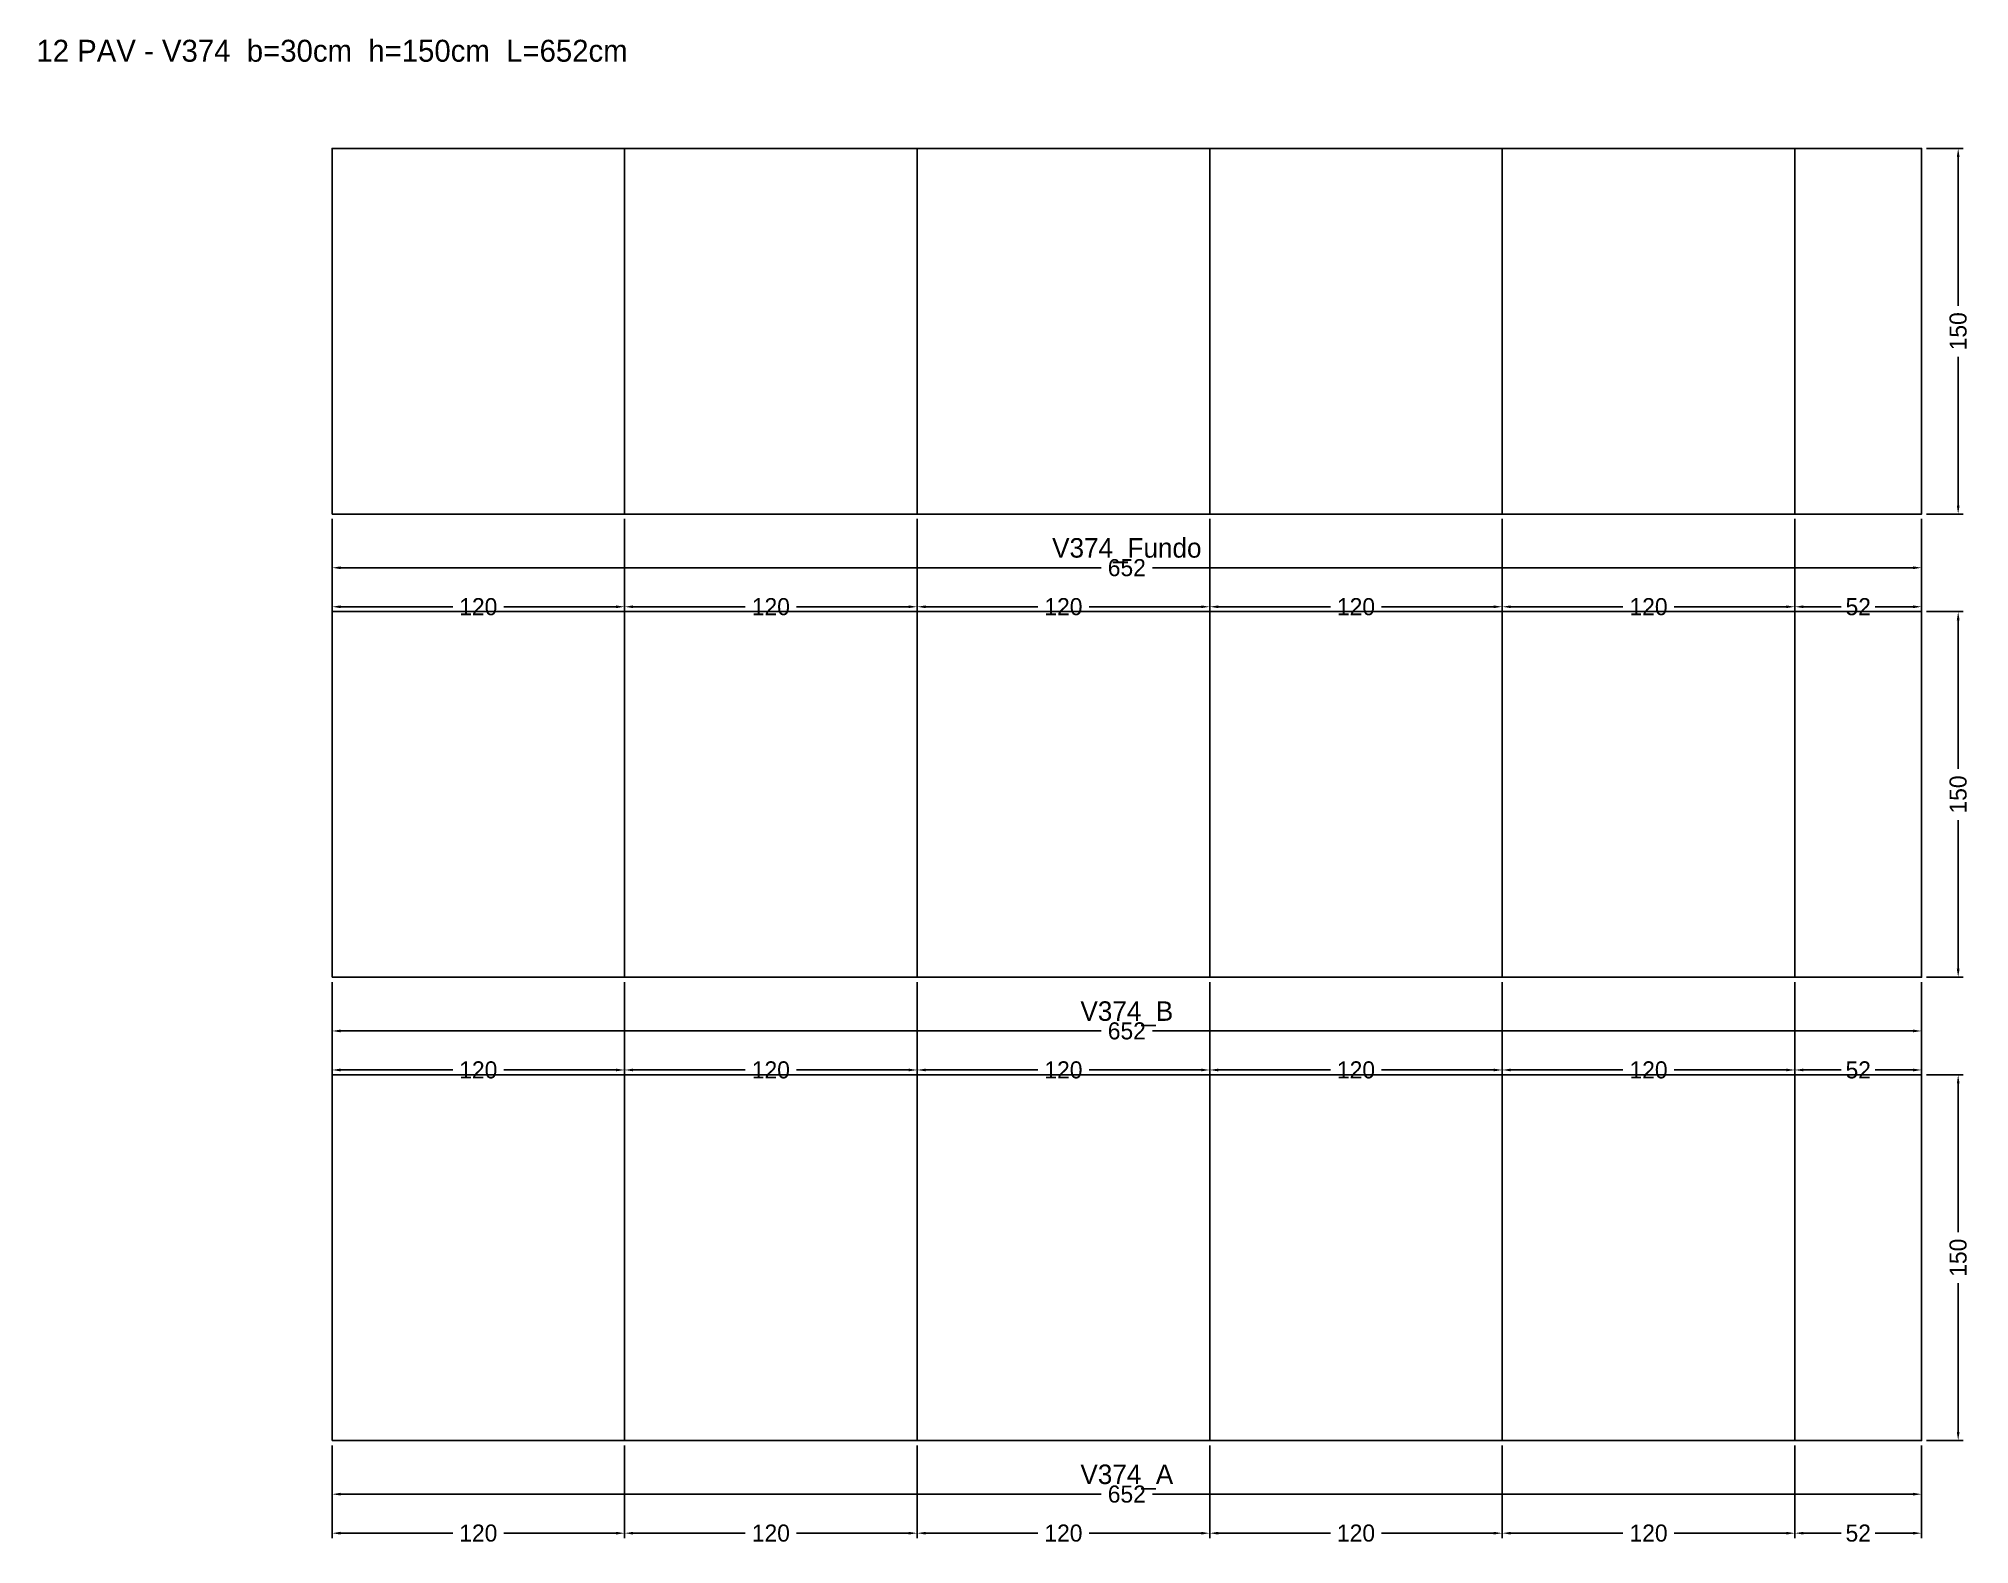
# Model space of a CAD drawing. Header units: metres. Extents: x -120 to 672, y -43 to 575.
import ezdxf

# ---------------------------------------------------------------- set-up
doc = ezdxf.new("R2010")
doc.units = ezdxf.units.M
for name, color, linetype in [('COTA', 3, 'Continuous'), ('NOMENCLATURA', 2, 'Continuous'), ('Paineis', 7, 'Continuous'), ('Texto Secao', 2, 'Continuous')]:
    doc.layers.add(name, color=color, linetype=linetype)
doc.dimstyles.new('COTA_VIG', dxfattribs={"dimtxt": 7, "dimasz": 3.5, "dimexe": 2, "dimexo": 2, "dimgap": 1.5, "dimtad": 1, "dimdec": 1, "dimcen": 2.5, "dimclrd": 3, "dimclre": 3, "dimclrt": 3, "dimazin": 3, "dimtfac": 1, "dimtmove": 0, "dimatfit": 3})

# ---------------------------------------------------------------- blocks, each defined once
blk = doc.blocks.new('_CLOSEDFILLED')
at = {"color": 0, "linetype": 'BYBLOCK'}
blk.add_solid([(-1, 0.16), (0, 0), (-1, -0.16)], dxfattribs=at)
blk = doc.blocks.new('*D1')
at = {"color": 3}
for p, q in [((0, -2), (0, -24)), ((652, -2), (652, -24)), ((3.5, -22), (315.5, -22)), ((336.5, -22), (648.5, -22))]:
    blk.add_line(p, q, dxfattribs=at)
at = {"layer": 'Defpoints'}
for p in [(0, 0), (652, 0), (0, -22)]:
    blk.add_point(p, dxfattribs=at)
at = {"layer": 'COTA', "color": 3, "xscale": 3.5, "yscale": 3.5, "rotation": 180}
blk.add_blockref('_CLOSEDFILLED', (0, -22), dxfattribs=at)
at = {"layer": 'COTA', "color": 3, "xscale": 3.5, "yscale": 3.5}
blk.add_blockref('_CLOSEDFILLED', (652, -22), dxfattribs=at)
at = {"layer": 'COTA', "color": 3, "insert": (326, -22), "char_height": 7, "attachment_point": 5}
blk.add_mtext('652', dxfattribs=at)
blk = doc.blocks.new('*D2')
at = {"color": 3}
for p, q in [((0, -2), (0, -40)), ((120, -2), (120, -40)), ((3.5, -38), (49.5, -38)), ((70.5, -38), (116.5, -38))]:
    blk.add_line(p, q, dxfattribs=at)
at = {"layer": 'Defpoints'}
for p in [(0, 0), (120, 0), (0, -38)]:
    blk.add_point(p, dxfattribs=at)
at = {"layer": 'COTA', "color": 3, "xscale": 3.5, "yscale": 3.5, "rotation": 180}
blk.add_blockref('_CLOSEDFILLED', (0, -38), dxfattribs=at)
at = {"layer": 'COTA', "color": 3, "xscale": 3.5, "yscale": 3.5}
blk.add_blockref('_CLOSEDFILLED', (120, -38), dxfattribs=at)
at = {"layer": 'COTA', "color": 3, "insert": (60, -38), "char_height": 7, "attachment_point": 5}
blk.add_mtext('120', dxfattribs=at)
blk = doc.blocks.new('*D3')
at = {"color": 3}
for p, q in [((120, -2), (120, -40)), ((240, -2), (240, -40)), ((123.5, -38), (169.5, -38)), ((190.5, -38), (236.5, -38))]:
    blk.add_line(p, q, dxfattribs=at)
at = {"layer": 'Defpoints'}
for p in [(120, 0), (240, 0), (120, -38)]:
    blk.add_point(p, dxfattribs=at)
at = {"layer": 'COTA', "color": 3, "xscale": 3.5, "yscale": 3.5, "rotation": 180}
blk.add_blockref('_CLOSEDFILLED', (120, -38), dxfattribs=at)
at = {"layer": 'COTA', "color": 3, "xscale": 3.5, "yscale": 3.5}
blk.add_blockref('_CLOSEDFILLED', (240, -38), dxfattribs=at)
at = {"layer": 'COTA', "color": 3, "insert": (180, -38), "char_height": 7, "attachment_point": 5}
blk.add_mtext('120', dxfattribs=at)
blk = doc.blocks.new('*D4')
at = {"color": 3}
for p, q in [((240, -2), (240, -40)), ((360, -2), (360, -40)), ((243.5, -38), (289.5, -38)), ((310.5, -38), (356.5, -38))]:
    blk.add_line(p, q, dxfattribs=at)
at = {"layer": 'Defpoints'}
for p in [(240, 0), (360, 0), (240, -38)]:
    blk.add_point(p, dxfattribs=at)
at = {"layer": 'COTA', "color": 3, "xscale": 3.5, "yscale": 3.5, "rotation": 180}
blk.add_blockref('_CLOSEDFILLED', (240, -38), dxfattribs=at)
at = {"layer": 'COTA', "color": 3, "xscale": 3.5, "yscale": 3.5}
blk.add_blockref('_CLOSEDFILLED', (360, -38), dxfattribs=at)
at = {"layer": 'COTA', "color": 3, "insert": (300, -38), "char_height": 7, "attachment_point": 5}
blk.add_mtext('120', dxfattribs=at)
blk = doc.blocks.new('*D5')
at = {"color": 3}
for p, q in [((360, -2), (360, -40)), ((480, -2), (480, -40)), ((363.5, -38), (409.5, -38)), ((430.5, -38), (476.5, -38))]:
    blk.add_line(p, q, dxfattribs=at)
at = {"layer": 'Defpoints'}
for p in [(360, 0), (480, 0), (360, -38)]:
    blk.add_point(p, dxfattribs=at)
at = {"layer": 'COTA', "color": 3, "xscale": 3.5, "yscale": 3.5, "rotation": 180}
blk.add_blockref('_CLOSEDFILLED', (360, -38), dxfattribs=at)
at = {"layer": 'COTA', "color": 3, "xscale": 3.5, "yscale": 3.5}
blk.add_blockref('_CLOSEDFILLED', (480, -38), dxfattribs=at)
at = {"layer": 'COTA', "color": 3, "insert": (420, -38), "char_height": 7, "attachment_point": 5}
blk.add_mtext('120', dxfattribs=at)
blk = doc.blocks.new('*D6')
at = {"color": 3}
for p, q in [((480, -2), (480, -40)), ((600, -2), (600, -40)), ((483.5, -38), (529.5, -38)), ((550.5, -38), (596.5, -38))]:
    blk.add_line(p, q, dxfattribs=at)
at = {"layer": 'Defpoints'}
for p in [(480, 0), (600, 0), (480, -38)]:
    blk.add_point(p, dxfattribs=at)
at = {"layer": 'COTA', "color": 3, "xscale": 3.5, "yscale": 3.5, "rotation": 180}
blk.add_blockref('_CLOSEDFILLED', (480, -38), dxfattribs=at)
at = {"layer": 'COTA', "color": 3, "xscale": 3.5, "yscale": 3.5}
blk.add_blockref('_CLOSEDFILLED', (600, -38), dxfattribs=at)
at = {"layer": 'COTA', "color": 3, "insert": (540, -38), "char_height": 7, "attachment_point": 5}
blk.add_mtext('120', dxfattribs=at)
blk = doc.blocks.new('*D7')
at = {"color": 3}
for p, q in [((600, -2), (600, -40)), ((652, -2), (652, -40)), ((603.5, -38), (619, -38)), ((633, -38), (648.5, -38))]:
    blk.add_line(p, q, dxfattribs=at)
at = {"layer": 'Defpoints'}
for p in [(600, 0), (652, 0), (600, -38)]:
    blk.add_point(p, dxfattribs=at)
at = {"layer": 'COTA', "color": 3, "xscale": 3.5, "yscale": 3.5, "rotation": 180}
blk.add_blockref('_CLOSEDFILLED', (600, -38), dxfattribs=at)
at = {"layer": 'COTA', "color": 3, "xscale": 3.5, "yscale": 3.5}
blk.add_blockref('_CLOSEDFILLED', (652, -38), dxfattribs=at)
at = {"layer": 'COTA', "color": 3, "insert": (626, -38), "char_height": 7, "attachment_point": 5}
blk.add_mtext('52', dxfattribs=at)
blk = doc.blocks.new('*D8')
at = {"color": 3}
for p, q in [((654, 150), (669, 150)), ((667, 85.5), (667, 146.5)), ((667, 3.5), (667, 64.5)), ((654, 0), (669, 0))]:
    blk.add_line(p, q, dxfattribs=at)
at = {"layer": 'Defpoints'}
for p in [(652, 150), (652, 0), (667, 0)]:
    blk.add_point(p, dxfattribs=at)
at = {"layer": 'COTA', "color": 3, "xscale": 3.5, "yscale": 3.5}
for p, rotation in [((667, 150), 90), ((667, 0), 270)]:
    blk.add_blockref('_CLOSEDFILLED', p, dxfattribs=dict(at, rotation=rotation))
at = {"layer": 'COTA', "color": 3, "insert": (667, 75), "char_height": 7, "attachment_point": 5, "rotation": 90}
blk.add_mtext('150', dxfattribs=at)
blk = doc.blocks.new('*D9')
at = {"color": 3}
for p, q in [((0, 188), (0, 166)), ((652, 188), (652, 166)), ((3.5, 168), (315.5, 168)), ((336.5, 168), (648.5, 168))]:
    blk.add_line(p, q, dxfattribs=at)
at = {"layer": 'Defpoints'}
for p in [(0, 190), (652, 190), (0, 168)]:
    blk.add_point(p, dxfattribs=at)
at = {"layer": 'COTA', "color": 3, "xscale": 3.5, "yscale": 3.5, "rotation": 180}
blk.add_blockref('_CLOSEDFILLED', (0, 168), dxfattribs=at)
at = {"layer": 'COTA', "color": 3, "xscale": 3.5, "yscale": 3.5}
blk.add_blockref('_CLOSEDFILLED', (652, 168), dxfattribs=at)
at = {"layer": 'COTA', "color": 3, "insert": (326, 168), "char_height": 7, "attachment_point": 5}
blk.add_mtext('652', dxfattribs=at)
blk = doc.blocks.new('*D10')
at = {"color": 3}
for p, q in [((0, 188), (0, 150)), ((120, 188), (120, 150)), ((3.5, 152), (49.5, 152)), ((70.5, 152), (116.5, 152))]:
    blk.add_line(p, q, dxfattribs=at)
at = {"layer": 'Defpoints'}
for p in [(0, 190), (120, 190), (0, 152)]:
    blk.add_point(p, dxfattribs=at)
at = {"layer": 'COTA', "color": 3, "xscale": 3.5, "yscale": 3.5, "rotation": 180}
blk.add_blockref('_CLOSEDFILLED', (0, 152), dxfattribs=at)
at = {"layer": 'COTA', "color": 3, "xscale": 3.5, "yscale": 3.5}
blk.add_blockref('_CLOSEDFILLED', (120, 152), dxfattribs=at)
at = {"layer": 'COTA', "color": 3, "insert": (60, 152), "char_height": 7, "attachment_point": 5}
blk.add_mtext('120', dxfattribs=at)
blk = doc.blocks.new('*D11')
at = {"color": 3}
for p, q in [((120, 188), (120, 150)), ((240, 188), (240, 150)), ((123.5, 152), (169.5, 152)), ((190.5, 152), (236.5, 152))]:
    blk.add_line(p, q, dxfattribs=at)
at = {"layer": 'Defpoints'}
for p in [(120, 190), (240, 190), (120, 152)]:
    blk.add_point(p, dxfattribs=at)
at = {"layer": 'COTA', "color": 3, "xscale": 3.5, "yscale": 3.5, "rotation": 180}
blk.add_blockref('_CLOSEDFILLED', (120, 152), dxfattribs=at)
at = {"layer": 'COTA', "color": 3, "xscale": 3.5, "yscale": 3.5}
blk.add_blockref('_CLOSEDFILLED', (240, 152), dxfattribs=at)
at = {"layer": 'COTA', "color": 3, "insert": (180, 152), "char_height": 7, "attachment_point": 5}
blk.add_mtext('120', dxfattribs=at)
blk = doc.blocks.new('*D12')
at = {"color": 3}
for p, q in [((240, 188), (240, 150)), ((360, 188), (360, 150)), ((243.5, 152), (289.5, 152)), ((310.5, 152), (356.5, 152))]:
    blk.add_line(p, q, dxfattribs=at)
at = {"layer": 'Defpoints'}
for p in [(240, 190), (360, 190), (240, 152)]:
    blk.add_point(p, dxfattribs=at)
at = {"layer": 'COTA', "color": 3, "xscale": 3.5, "yscale": 3.5, "rotation": 180}
blk.add_blockref('_CLOSEDFILLED', (240, 152), dxfattribs=at)
at = {"layer": 'COTA', "color": 3, "xscale": 3.5, "yscale": 3.5}
blk.add_blockref('_CLOSEDFILLED', (360, 152), dxfattribs=at)
at = {"layer": 'COTA', "color": 3, "insert": (300, 152), "char_height": 7, "attachment_point": 5}
blk.add_mtext('120', dxfattribs=at)
blk = doc.blocks.new('*D13')
at = {"color": 3}
for p, q in [((360, 188), (360, 150)), ((480, 188), (480, 150)), ((363.5, 152), (409.5, 152)), ((430.5, 152), (476.5, 152))]:
    blk.add_line(p, q, dxfattribs=at)
at = {"layer": 'Defpoints'}
for p in [(360, 190), (480, 190), (360, 152)]:
    blk.add_point(p, dxfattribs=at)
at = {"layer": 'COTA', "color": 3, "xscale": 3.5, "yscale": 3.5, "rotation": 180}
blk.add_blockref('_CLOSEDFILLED', (360, 152), dxfattribs=at)
at = {"layer": 'COTA', "color": 3, "xscale": 3.5, "yscale": 3.5}
blk.add_blockref('_CLOSEDFILLED', (480, 152), dxfattribs=at)
at = {"layer": 'COTA', "color": 3, "insert": (420, 152), "char_height": 7, "attachment_point": 5}
blk.add_mtext('120', dxfattribs=at)
blk = doc.blocks.new('*D14')
at = {"color": 3}
for p, q in [((480, 188), (480, 150)), ((600, 188), (600, 150)), ((483.5, 152), (529.5, 152)), ((550.5, 152), (596.5, 152))]:
    blk.add_line(p, q, dxfattribs=at)
at = {"layer": 'Defpoints'}
for p in [(480, 190), (600, 190), (480, 152)]:
    blk.add_point(p, dxfattribs=at)
at = {"layer": 'COTA', "color": 3, "xscale": 3.5, "yscale": 3.5, "rotation": 180}
blk.add_blockref('_CLOSEDFILLED', (480, 152), dxfattribs=at)
at = {"layer": 'COTA', "color": 3, "xscale": 3.5, "yscale": 3.5}
blk.add_blockref('_CLOSEDFILLED', (600, 152), dxfattribs=at)
at = {"layer": 'COTA', "color": 3, "insert": (540, 152), "char_height": 7, "attachment_point": 5}
blk.add_mtext('120', dxfattribs=at)
blk = doc.blocks.new('*D15')
at = {"color": 3}
for p, q in [((600, 188), (600, 150)), ((652, 188), (652, 150)), ((603.5, 152), (619, 152)), ((633, 152), (648.5, 152))]:
    blk.add_line(p, q, dxfattribs=at)
at = {"layer": 'Defpoints'}
for p in [(600, 190), (652, 190), (600, 152)]:
    blk.add_point(p, dxfattribs=at)
at = {"layer": 'COTA', "color": 3, "xscale": 3.5, "yscale": 3.5, "rotation": 180}
blk.add_blockref('_CLOSEDFILLED', (600, 152), dxfattribs=at)
at = {"layer": 'COTA', "color": 3, "xscale": 3.5, "yscale": 3.5}
blk.add_blockref('_CLOSEDFILLED', (652, 152), dxfattribs=at)
at = {"layer": 'COTA', "color": 3, "insert": (626, 152), "char_height": 7, "attachment_point": 5}
blk.add_mtext('52', dxfattribs=at)
blk = doc.blocks.new('*D16')
at = {"color": 3}
for p, q in [((654, 340), (669, 340)), ((667, 275.5), (667, 336.5)), ((667, 193.5), (667, 254.5)), ((654, 190), (669, 190))]:
    blk.add_line(p, q, dxfattribs=at)
at = {"layer": 'Defpoints'}
for p in [(652, 340), (652, 190), (667, 190)]:
    blk.add_point(p, dxfattribs=at)
at = {"layer": 'COTA', "color": 3, "xscale": 3.5, "yscale": 3.5}
for p, rotation in [((667, 340), 90), ((667, 190), 270)]:
    blk.add_blockref('_CLOSEDFILLED', p, dxfattribs=dict(at, rotation=rotation))
at = {"layer": 'COTA', "color": 3, "insert": (667, 265), "char_height": 7, "attachment_point": 5, "rotation": 90}
blk.add_mtext('150', dxfattribs=at)
blk = doc.blocks.new('*D17')
at = {"color": 3}
for p, q in [((0, 378), (0, 356)), ((652, 378), (652, 356)), ((3.5, 358), (315.5, 358)), ((336.5, 358), (648.5, 358))]:
    blk.add_line(p, q, dxfattribs=at)
at = {"layer": 'Defpoints'}
for p in [(0, 380), (652, 380), (0, 358)]:
    blk.add_point(p, dxfattribs=at)
at = {"layer": 'COTA', "color": 3, "xscale": 3.5, "yscale": 3.5, "rotation": 180}
blk.add_blockref('_CLOSEDFILLED', (0, 358), dxfattribs=at)
at = {"layer": 'COTA', "color": 3, "xscale": 3.5, "yscale": 3.5}
blk.add_blockref('_CLOSEDFILLED', (652, 358), dxfattribs=at)
at = {"layer": 'COTA', "color": 3, "insert": (326, 358), "char_height": 7, "attachment_point": 5}
blk.add_mtext('652', dxfattribs=at)
blk = doc.blocks.new('*D18')
at = {"color": 3}
for p, q in [((0, 378), (0, 340)), ((120, 378), (120, 340)), ((3.5, 342), (49.5, 342)), ((70.5, 342), (116.5, 342))]:
    blk.add_line(p, q, dxfattribs=at)
at = {"layer": 'Defpoints'}
for p in [(0, 380), (120, 380), (0, 342)]:
    blk.add_point(p, dxfattribs=at)
at = {"layer": 'COTA', "color": 3, "xscale": 3.5, "yscale": 3.5, "rotation": 180}
blk.add_blockref('_CLOSEDFILLED', (0, 342), dxfattribs=at)
at = {"layer": 'COTA', "color": 3, "xscale": 3.5, "yscale": 3.5}
blk.add_blockref('_CLOSEDFILLED', (120, 342), dxfattribs=at)
at = {"layer": 'COTA', "color": 3, "insert": (60, 342), "char_height": 7, "attachment_point": 5}
blk.add_mtext('120', dxfattribs=at)
blk = doc.blocks.new('*D19')
at = {"color": 3}
for p, q in [((120, 378), (120, 340)), ((240, 378), (240, 340)), ((123.5, 342), (169.5, 342)), ((190.5, 342), (236.5, 342))]:
    blk.add_line(p, q, dxfattribs=at)
at = {"layer": 'Defpoints'}
for p in [(120, 380), (240, 380), (120, 342)]:
    blk.add_point(p, dxfattribs=at)
at = {"layer": 'COTA', "color": 3, "xscale": 3.5, "yscale": 3.5, "rotation": 180}
blk.add_blockref('_CLOSEDFILLED', (120, 342), dxfattribs=at)
at = {"layer": 'COTA', "color": 3, "xscale": 3.5, "yscale": 3.5}
blk.add_blockref('_CLOSEDFILLED', (240, 342), dxfattribs=at)
at = {"layer": 'COTA', "color": 3, "insert": (180, 342), "char_height": 7, "attachment_point": 5}
blk.add_mtext('120', dxfattribs=at)
blk = doc.blocks.new('*D20')
at = {"color": 3}
for p, q in [((240, 378), (240, 340)), ((360, 378), (360, 340)), ((243.5, 342), (289.5, 342)), ((310.5, 342), (356.5, 342))]:
    blk.add_line(p, q, dxfattribs=at)
at = {"layer": 'Defpoints'}
for p in [(240, 380), (360, 380), (240, 342)]:
    blk.add_point(p, dxfattribs=at)
at = {"layer": 'COTA', "color": 3, "xscale": 3.5, "yscale": 3.5, "rotation": 180}
blk.add_blockref('_CLOSEDFILLED', (240, 342), dxfattribs=at)
at = {"layer": 'COTA', "color": 3, "xscale": 3.5, "yscale": 3.5}
blk.add_blockref('_CLOSEDFILLED', (360, 342), dxfattribs=at)
at = {"layer": 'COTA', "color": 3, "insert": (300, 342), "char_height": 7, "attachment_point": 5}
blk.add_mtext('120', dxfattribs=at)
blk = doc.blocks.new('*D21')
at = {"color": 3}
for p, q in [((360, 378), (360, 340)), ((480, 378), (480, 340)), ((363.5, 342), (409.5, 342)), ((430.5, 342), (476.5, 342))]:
    blk.add_line(p, q, dxfattribs=at)
at = {"layer": 'Defpoints'}
for p in [(360, 380), (480, 380), (360, 342)]:
    blk.add_point(p, dxfattribs=at)
at = {"layer": 'COTA', "color": 3, "xscale": 3.5, "yscale": 3.5, "rotation": 180}
blk.add_blockref('_CLOSEDFILLED', (360, 342), dxfattribs=at)
at = {"layer": 'COTA', "color": 3, "xscale": 3.5, "yscale": 3.5}
blk.add_blockref('_CLOSEDFILLED', (480, 342), dxfattribs=at)
at = {"layer": 'COTA', "color": 3, "insert": (420, 342), "char_height": 7, "attachment_point": 5}
blk.add_mtext('120', dxfattribs=at)
blk = doc.blocks.new('*D22')
at = {"color": 3}
for p, q in [((480, 378), (480, 340)), ((600, 378), (600, 340)), ((483.5, 342), (529.5, 342)), ((550.5, 342), (596.5, 342))]:
    blk.add_line(p, q, dxfattribs=at)
at = {"layer": 'Defpoints'}
for p in [(480, 380), (600, 380), (480, 342)]:
    blk.add_point(p, dxfattribs=at)
at = {"layer": 'COTA', "color": 3, "xscale": 3.5, "yscale": 3.5, "rotation": 180}
blk.add_blockref('_CLOSEDFILLED', (480, 342), dxfattribs=at)
at = {"layer": 'COTA', "color": 3, "xscale": 3.5, "yscale": 3.5}
blk.add_blockref('_CLOSEDFILLED', (600, 342), dxfattribs=at)
at = {"layer": 'COTA', "color": 3, "insert": (540, 342), "char_height": 7, "attachment_point": 5}
blk.add_mtext('120', dxfattribs=at)
blk = doc.blocks.new('*D23')
at = {"color": 3}
for p, q in [((600, 378), (600, 340)), ((652, 378), (652, 340)), ((603.5, 342), (619, 342)), ((633, 342), (648.5, 342))]:
    blk.add_line(p, q, dxfattribs=at)
at = {"layer": 'Defpoints'}
for p in [(600, 380), (652, 380), (600, 342)]:
    blk.add_point(p, dxfattribs=at)
at = {"layer": 'COTA', "color": 3, "xscale": 3.5, "yscale": 3.5, "rotation": 180}
blk.add_blockref('_CLOSEDFILLED', (600, 342), dxfattribs=at)
at = {"layer": 'COTA', "color": 3, "xscale": 3.5, "yscale": 3.5}
blk.add_blockref('_CLOSEDFILLED', (652, 342), dxfattribs=at)
at = {"layer": 'COTA', "color": 3, "insert": (626, 342), "char_height": 7, "attachment_point": 5}
blk.add_mtext('52', dxfattribs=at)
blk = doc.blocks.new('*D24')
at = {"color": 3}
for p, q in [((654, 530), (669, 530)), ((667, 465.5), (667, 526.5)), ((667, 383.5), (667, 444.5)), ((654, 380), (669, 380))]:
    blk.add_line(p, q, dxfattribs=at)
at = {"layer": 'Defpoints'}
for p in [(652, 530), (652, 380), (667, 380)]:
    blk.add_point(p, dxfattribs=at)
at = {"layer": 'COTA', "color": 3, "xscale": 3.5, "yscale": 3.5}
for p, rotation in [((667, 530), 90), ((667, 380), 270)]:
    blk.add_blockref('_CLOSEDFILLED', p, dxfattribs=dict(at, rotation=rotation))
at = {"layer": 'COTA', "color": 3, "insert": (667, 455), "char_height": 7, "attachment_point": 5, "rotation": 90}
blk.add_mtext('150', dxfattribs=at)

msp = doc.modelspace()

# ---------------------------------------------------------------- linework, layer by layer
at = {"layer": 'Paineis'}
for points in [[(0, 380), (120, 380), (120, 530), (0, 530)], [(120, 380), (240, 380), (240, 530), (120, 530)], [(240, 380), (360, 380), (360, 530), (240, 530)], [(360, 380), (480, 380), (480, 530), (360, 530)], [(480, 380), (600, 380), (600, 530), (480, 530)], [(600, 380), (652, 380), (652, 530), (600, 530)], [(0, 190), (120, 190), (120, 340), (0, 340)], [(120, 190), (240, 190), (240, 340), (120, 340)], [(240, 190), (360, 190), (360, 340), (240, 340)], [(360, 190), (480, 190), (480, 340), (360, 340)], [(480, 190), (600, 190), (600, 340), (480, 340)], [(600, 190), (652, 190), (652, 340), (600, 340)], [(0, 0), (120, 0), (120, 150), (0, 150)], [(120, 0), (240, 0), (240, 150), (120, 150)], [(240, 0), (360, 0), (360, 150), (240, 150)], [(360, 0), (480, 0), (480, 150), (360, 150)], [(480, 0), (600, 0), (600, 150), (480, 150)], [(600, 0), (652, 0), (652, 150), (600, 150)]]:
    msp.add_lwpolyline(points, close=True, dxfattribs=at)

# ---------------------------------------------------------------- texts
at = {"layer": 'NOMENCLATURA', "insert": (0, 570), "char_height": 9, "width": 672, "attachment_point": 5}
msp.add_mtext('12 PAV - V374  b=30cm  h=150cm  L=652cm', dxfattribs=at)
at = {"layer": 'Texto Secao', "char_height": 8, "width": 672, "attachment_point": 5}
for s, insert in [('V374_Fundo', (326, 365)), ('V374_B', (326, 175)), ('V374_A', (326, -15))]:
    msp.add_mtext(s, dxfattribs=dict(at, insert=insert))

# ---------------------------------------------------------------- dimensions: what is measured, and where the dimension line sits
at = {"layer": 'COTA'}
for base, p1, p2, picture, middle in [((667, 380), (652, 380), (652, 530), '*D24', (667, 455)), ((667, 190), (652, 190), (652, 340), '*D16', (667, 265)), ((667, 0), (652, 0), (652, 150), '*D8', (667, 75))]:
    dim = msp.add_linear_dim(base=base, p1=p1, p2=p2, angle=90, dimstyle='COTA_VIG', dxfattribs=at)
    dim.commit()
    dim.dimension.update_dxf_attribs({"geometry": picture, "text_midpoint": middle})
for base, p1, p2, picture, middle in [((0, 358), (0, 380), (652, 380), '*D17', (326, 358)), ((0, 342), (0, 380), (120, 380), '*D18', (60, 342)), ((120, 342), (120, 380), (240, 380), '*D19', (180, 342)), ((240, 342), (240, 380), (360, 380), '*D20', (300, 342)), ((360, 342), (360, 380), (480, 380), '*D21', (420, 342)), ((480, 342), (480, 380), (600, 380), '*D22', (540, 342)), ((600, 342), (600, 380), (652, 380), '*D23', (626, 342)), ((0, 168), (0, 190), (652, 190), '*D9', (326, 168)), ((0, 152), (0, 190), (120, 190), '*D10', (60, 152)), ((120, 152), (120, 190), (240, 190), '*D11', (180, 152)), ((240, 152), (240, 190), (360, 190), '*D12', (300, 152)), ((360, 152), (360, 190), (480, 190), '*D13', (420, 152)), ((480, 152), (480, 190), (600, 190), '*D14', (540, 152)), ((600, 152), (600, 190), (652, 190), '*D15', (626, 152)), ((0, -22), (0, 0), (652, 0), '*D1', (326, -22)), ((0, -38), (0, 0), (120, 0), '*D2', (60, -38)), ((120, -38), (120, 0), (240, 0), '*D3', (180, -38)), ((240, -38), (240, 0), (360, 0), '*D4', (300, -38)), ((360, -38), (360, 0), (480, 0), '*D5', (420, -38)), ((480, -38), (480, 0), (600, 0), '*D6', (540, -38)), ((600, -38), (600, 0), (652, 0), '*D7', (626, -38))]:
    dim = msp.add_linear_dim(base=base, p1=p1, p2=p2, dimstyle='COTA_VIG', dxfattribs=at)
    dim.commit()
    dim.dimension.update_dxf_attribs({"geometry": picture, "text_midpoint": middle})

doc.saveas('drawing.dxf')
